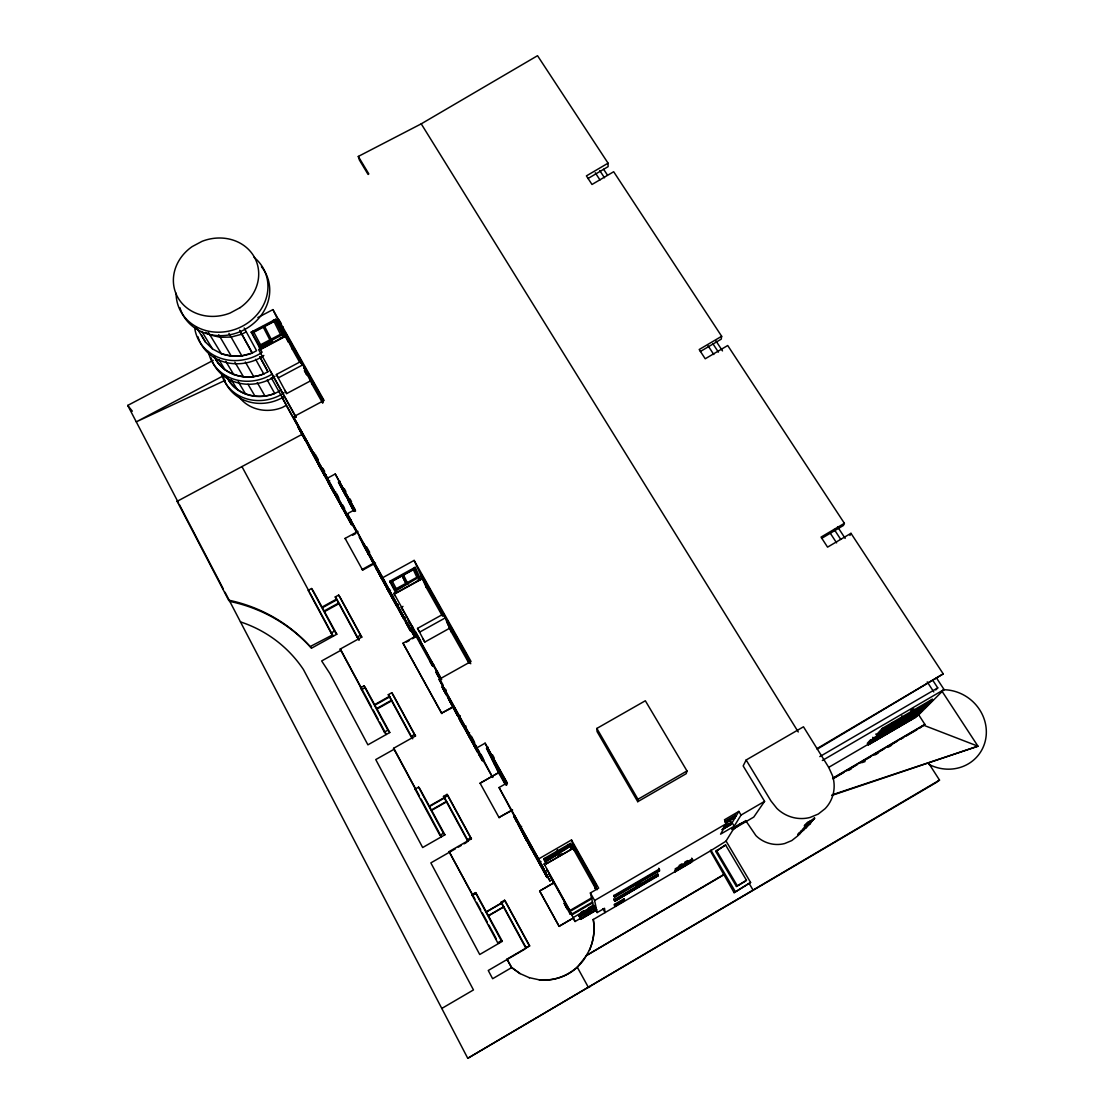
<?xml version="1.0" encoding="UTF-8"?>
<svg xmlns="http://www.w3.org/2000/svg" width="1114" height="1114" viewBox="0 0 1114 1114"><rect width="100%" height="100%" fill="white"/><g stroke="black" fill="none" stroke-linecap="round" stroke-linejoin="round"><path stroke-width="1.5" d="M623.227 901.31L623.269 900.446L616.167 905.431M624.021 899.903L624.077 898.747L614.413 904.401L614.914 906.295L624.467 900.711L624.077 898.747M637.737 801.69L637.96 799.281L596.839 728.431L645.34 700.762L686.99 770.958L686.224 773.673L637.737 801.69L597.076 731.592L596.839 728.431M368.107 174.48L359.362 159.943L358.304 156.433L421.231 123.849L537.533 55.7L608.063 163.173L586.41 175.887L591.994 184.478L613.675 171.737L721.663 336.289L721.231 339.157L700.33 351.509M655.714 877.205L655.909 876.509L617.114 899.764M657.051 872.304L657.26 871.552M614.274 900.404L657.817 874.156L658.026 875.966L614.761 901.254L614.246 899.611L657.817 874.156M627.572 888.471L658.945 870.159L659.237 869.115L614.106 895.461L614.134 896.31L624.592 890.211M613.647 895.447L614.636 897.188L659.446 871.023L658.736 868.238M689.357 861.233L690.276 862.821L692.17 858.936L675.446 868.725L674.959 871.9L691.432 862.278L692.643 859.743L691.71 858.142M674.959 871.9L675.906 869.533L692.643 859.743M676.268 871.009L677.089 868.962L691.307 860.662M721.663 336.289L699.188 349.518L705.218 358.778L727.721 345.521L844.398 523.315L843.409 525.488L821.589 538.396M849.94 535.444L850.971 533.314L943.224 673.886L817.425 749.04M746.143 759.999L770.999 801.008L776.904 808.43A34.59 33.225 42.3 0 0 810.17 817.425L818.275 814.056L825.14 808.653A34.59 33.225 42.3 0 0 832.59 775.873L828.691 767.337L803.473 726.788L746.143 759.999L743.163 765.931L764.58 801.342L753.76 817.091L733.625 828.844L725.924 841.237M710.356 850.915L726.105 841.126L750.599 882.455L734.126 892.676L710.356 850.915L593.261 919.51A51.328 49.824 -88 0 1 589.376 950.298M741.047 815.072L738.861 811.396L724.462 819.793L726.662 823.469L720.577 834.163L734.182 826.212L741.047 815.072L764.58 801.342M723.668 874.922L586.632 955.394L577.317 967.258A51.16 49.67 -88 0 1 549.648 979.833L539.427 979.874L529.136 977.646M725.298 822.104L734.544 816.715L735.407 815.253L735.073 817.606L725.827 822.995M729.726 825.14L730.241 824.263L722.192 829.526L729.726 825.14L728.709 823.427M722.178 829.693L730.923 824.597L731.731 823.232L730.7 821.519M725.311 826.713L732.107 822.745L738.861 811.396M715.773 851.402L725.59 844.983L746.45 880.213L745.628 881.077L736.451 886.479L715.773 851.402L725.59 844.983M732.371 829.874L735.101 828.287L736.883 825.46M738.471 824.444L737.036 826.713L736.674 826.101M803.194 829.095L797.986 835.319L810.755 822.717M799.49 834.108L807.622 824.527M809.265 823.204L805.923 827.744L804.28 829.039L803.667 828.273M805.213 827.02L805.84 827.786L810.296 823.399L814.39 817.746M870.647 739.71L867.333 743.303L868.335 744.89L915.513 717.346L922.086 710.788L921.557 709.994L873.362 738.109L867.834 744.096L870.535 742.523M932.237 699.286L882.372 728.347L876.44 734.767L925.219 706.318L932.237 699.286L932.766 700.107L925.734 707.139L876.969 735.588L875.924 733.959M736.451 886.479L746.45 880.213M868.335 744.89L873.877 738.916L922.086 710.788M876.969 735.588L882.901 729.183L932.766 700.107M888.276 726.885L886.229 729.057L886.744 729.879L892.913 723.348L892.37 722.526M877.15 739.599L882.288 734.14L874.532 738.666L869.547 744.041L877.15 739.599L876.147 738.025M886.09 730.116L891.604 724.267L883.583 728.946L878.222 734.697L886.09 730.116L885.059 728.486M734.126 892.676L750.599 882.455M898.121 721.148L896.004 723.362L896.519 724.184L902.897 717.527L901.825 715.87M886.619 734.084L891.938 728.514L884.196 733.04L879.016 738.512L886.619 734.084L885.602 732.497M935.774 689.928L937.751 687.909L933.003 680.626M891.2 730.45L915.012 716.567L921.557 709.994M798.975 833.314L801.008 831.267M914.914 717.555L920.791 711.679L893.832 727.414L888.471 732.998L914.914 717.555L913.912 715.996M925.135 707.334L931.429 701.04L903.538 717.305L897.8 723.278L925.135 707.334L924.091 705.719M814.334 818.609L810.922 822.021L810.282 821.199M828.593 767.421L918.702 714.812L944.073 689.538L936.47 677.911M918.702 714.812L924.857 724.351L919.858 727.999M284.056 392.671L282.942 393.576A41.942 38.015 -22.8 0 1 221.742 374.75M274.991 376.17L273.835 377.103A43.056 38.879 -22.6 0 1 211.061 357.859M263.837 355.45L262.653 356.396A44.463 39.937 -22.4 0 1 197.916 336.665M809.669 822.605L810.296 823.399L808.611 824.722L807.984 823.928M797.68 834.316L798.891 833.356M801.412 830.515L802.024 831.281L803.654 830L803.041 829.234M928.394 762.77L939.52 780.106L936.178 782.543L467.755 1058.3L224.986 592.175M816.785 748.733L943.224 673.886M588.624 987.505L590.002 986.684M587.983 178.532L608.105 166.654L608.063 163.173M844.398 523.315L821.046 537.101L827.563 547.141L850.971 533.314M467.755 1058.3L939.52 780.106M724.128 874.323L586.632 955.394M910.792 710.648L913.772 708.908M591.534 897.926L569.964 910.514L570.312 911.266L591.729 898.775M735.407 815.253L724.768 821.464L725.298 822.355L735.936 816.144M910.946 715.077L913.828 713.406M916.711 711.721L919.607 710.036M564.185 903.217L564.631 904.15L564.993 902.758L564.185 903.217L570.187 914.162L571.788 913.229M602.897 908.718L605.069 912.603L604.512 908.272L597.132 912.589L594.625 900.502L726.662 823.469M592.467 902.02L571.663 914.162L571.983 914.873L592.648 902.813M723.877 826.658L731.216 822.369L730.923 824.597M896.283 726.272L899.221 724.56M722.93 828.37L731.731 823.232M873.237 740.949L886.744 733.068L887.245 733.848L893.205 727.637L892.175 726.036M581.16 912.269L584.084 910.57M588.457 908.007L592.843 905.445M552.293 879.587L549.94 880.951L538.661 858.936L571.51 839.956L598.65 888.15L590.392 892.955L593.344 905.835L573.237 917.574L575.075 921.515L595.642 909.511M539.649 891.019L553.825 882.803L539.649 891.019L559.103 926.305L573.362 917.978L549.132 874.114L554.424 884.307M594.765 905.431L578.695 914.803L579.029 915.638L579.489 916.46L595.419 907.158M559.103 926.305L573.362 917.978M589.25 908.801L588.693 909.135M579.029 915.638L594.96 906.336M529.679 945.911L505.171 900.836L504.572 900.237L500.98 902.312L525.585 947.652L529.679 945.911L506.981 959.168L511.396 967.384L519.751 973.455L529.428 977.758M593.637 907.715L579.224 916.14L580.185 918.535M594.709 907.423L579.879 915.374M614.636 897.188L614.608 896.352L659.739 869.992M524.917 949.086L488.252 970.489L492.639 978.719L511.744 967.537L520.071 973.58M596.087 910.305L580.631 919.342L579.684 916.961L595.544 907.701M736.507 825.822L736.257 827.159M584.808 914.636L587.788 912.881M739.626 824.249L742.425 822.605M739.696 824.374L745.099 821.185M731.856 829.262L745.405 821.241M590.267 912.505L589.278 912.018L590.267 912.505L589.64 910.208M636.303 885.602L640.801 882.97M596.812 909.734L581.23 918.841L580.394 916.697M614.761 901.254L658.29 875.005M679.15 865.481L681.949 863.837M684.734 862.208L687.519 860.579M678.148 867.778L680.946 866.149M614.455 905.487L624.536 899.569M832.812 778.157L924.857 724.351M678.997 868.474L690.972 861.484L691.432 862.278M832.618 778.658L923.854 725.311L977.953 746.199L831.657 795.493M833.383 778.561L843.827 772.462M846.807 770.721L857.251 764.622M860.231 762.867L870.661 756.768M873.641 755.027L884.084 748.928M887.064 747.174L897.494 741.075M900.474 739.334L903.454 737.593M906.448 735.853L916.878 729.74M848.534 770.428L851.472 768.702M861.749 762.7L865.063 761.572M875.144 754.86L878.124 753.12M888.582 747.007L891.576 745.252M441.785 1008.449L473.464 989.928L303.44 669.542A138.415 128.82 -47 0 0 240.471 621.904M595.182 883.318L594.291 883.834L594.918 887.231L595.781 886.73M595.795 884.363L594.904 884.878L595.544 888.415L596.408 887.9L595.795 884.363L573.195 844.203L572.304 844.718L573.557 849.3L595.544 888.415M502.33 941.33L476.179 893.275L475.427 892.634L471.849 894.695L497.721 942.792L501.328 940.689L502.33 941.33L479.716 954.503L430.853 862.89L455.403 848.812M819.807 756.601L937.751 687.909M595.043 888.554L595.906 888.053M822.327 760.5L944.073 689.538M544.662 865.049L544.133 863.977L545.916 862.946L543.897 858.727M558.741 855.524L561.651 853.839M572.15 848.924L570.368 843.423L543.813 858.769L546.32 863.865L572.15 848.924L571.663 848.046L573.418 847.03L571.51 839.956M544.718 858.866L546.988 863.364L571.412 849.23L569.672 843.952M573.557 849.3L574.406 848.812L573.195 844.203M575.882 849.272L574.128 850.288L572.958 845.93L573.849 845.415M538.09 858.866L543.785 869.143L542.964 869.63L544.621 872.805L546.236 871.872M540.387 863.266L546.278 874.003L545.484 874.462L547.03 877.442L548.589 876.537M486.191 911.837L505.171 900.836M486.4 912.004L501.787 903.092L526.379 948.223L525.585 947.652M488.364 915.638L503.751 906.712M488.573 915.805L503.932 906.893M528.677 844.05L529.484 843.577L528.161 841.042M529.721 846.027L530.515 845.568M637.96 799.281L686.99 770.958M471.849 894.695L472.628 895.336L476.179 893.275M541.014 861.54L539.273 862.542L537.366 858.866L538.257 858.351L540.137 862.041M546.32 863.865L544.314 859.674L570.869 844.315M558.337 852.906L568.391 847.1L567.625 844.496M545.999 861.582L569.922 846.584L571.412 849.23M540.262 864.436L541.126 863.949L542.88 867.374L542.045 867.848L513.902 816.548L514.793 816.047L538.591 859.381M557.39 854.619L556.889 853.742L546.821 859.576L547.308 860.454L557.39 854.619L556.443 852.14M516.353 821.185L517.216 820.684M518.47 823.093L517.62 823.58L520.335 828.677M519.904 827.368L521.672 826.351M520.725 827.41L519.89 827.897L544.621 872.805M521.895 829.665L521.073 830.139L523.622 834.929M522.215 831.754L523.079 831.267M523.19 834.149L524.262 833.551M526.699 840.764L524.304 836.252L525.098 835.792M525.557 838.118L526.393 837.631M526.281 840.012L527.061 839.566M526.671 840.235L527.493 839.761M444.918 834.804L419.63 788.336L418.586 787.152L415.076 789.158L439.905 835.305L443.442 833.286L444.918 834.804L422.666 847.531L375.752 759.581L394.245 749.165L419.449 796.009M512.412 809.753L498.975 817.467L512.593 810.101M471.431 838.786L447.912 795.535L447.02 794.379L443.483 796.399L467.1 839.9L470.651 837.867L471.431 838.786L449.095 851.597L472.628 895.336M458.286 847.155L461.168 845.498M464.051 843.855L466.933 842.198M431.717 810.31L446.839 801.69L468.381 841.376L467.1 839.9M505.129 784.34L498.515 772.462L499.309 772.002M480.078 783.212L499.406 772.211L480.078 783.212L499.169 817.787M498.905 773.255L499.699 772.81M520.753 828.301L499.072 787.528L507.204 782.877L485.105 743.177L477.015 747.773L492.722 777.419M479.424 755.292L480.997 754.401L483.128 758.453M506.661 785.175L490.035 755.32L490.884 754.846L488.099 749.179M463.257 724.476L462.491 724.908L459.205 718.795L482.32 760.681L483.852 759.804M491.998 757.116L491.163 757.59L494.421 764.19L506.188 785.286M494.421 764.19L495.243 763.717L493.293 759.762M496.287 765.847L495.465 766.307L498.515 772.462M429.238 806.16L447.912 795.535M429.531 806.494L444.667 797.875L446.561 801.356L431.41 809.975M467.56 733.485L468.381 733.026M469.579 732.789L467.88 733.736L463.953 726.453M472.531 742.746L473.325 742.3M474.661 742.411L473.018 743.33L469.342 736.507M474.202 745.851L474.982 745.405L477.948 750.989L477.182 751.421M474.745 746.533L476.36 745.614M448.998 697.824L448.176 698.297L477.822 752.298L479.41 751.393M490.035 755.32L486.539 748.26L488.28 747.257M415.522 735.95L392.922 694.384L391.766 692.741L388.285 694.69L410.969 736.479L414.464 734.502L415.522 735.95L393.534 748.33L416.135 790.327L415.076 789.158M458.16 714.965L457.381 715.411L453.871 708.894L454.679 708.434L457.464 713.656M458.578 716.734L460.305 715.745M462.24 723.557L463.09 723.083M464.343 724.629L462.825 725.493L459.887 720.034M464.148 727.108L466.084 726.147M446.923 693.938L446.073 694.412L442.063 686.934L442.926 686.447L468.729 733.263M389.789 732.525L365.308 687.547L364.013 685.876L360.56 687.798L384.4 732.135L387.881 730.171L389.789 732.525L367.899 744.834L329.828 673.469L321.654 660.95L341.009 650.228L371.505 706.903M451.922 705.259L452.73 704.8M416.65 635.621L403.017 643.196L441.59 713.155L452.618 706.958M441.59 713.155L454.261 706.666M413.085 627.224L411.539 628.087L432.399 665.768L433.931 664.919M374.541 704.675L389.454 696.32M374.917 705.148L389.816 696.821L412.681 738.777L410.969 736.479M436.772 671.714L438.22 674.457L437.454 674.889L435.992 672.146L437.537 671.269M467.643 656.731L466.78 657.204L469.3 663.15M376.727 708.504L391.627 700.163M377.103 708.977L391.989 700.65M447.299 694.718L439.083 679.373L471.041 661.479L414.13 560.398L382.701 577.693L414.492 636.637L411.136 630.58M422.749 638.406L424.796 642.068L450.153 627.948M451.045 631.457L451.866 630.997L447.438 620.79L446.589 621.264L451.045 631.457L468.897 663.164M453.189 631.29L451.504 632.223L447.271 622.517L448.12 622.044M360.56 687.798L361.869 689.469L365.308 687.547M432.441 662.092L430.895 662.969L432.399 665.768M405.997 622.796L406.763 622.364L411.038 630.301M441.367 610.054L440.517 610.528L442.94 615.75M440.977 611.28L441.826 610.806L421.524 574.754L420.674 575.214L442.258 613.925M409.59 629.466L411.094 628.63M387.575 587.76L386.809 588.178L410.286 630.719L411.79 629.883M424.796 642.068L417.541 628.38L443.581 613.925L449.513 626.486M413.183 631.151L413.948 630.719M445.684 617.671L419.63 632.139L417.541 628.38M406.387 642.11L409.409 640.425M412.431 638.74L415.466 637.055M336.804 634.228L313.09 590.657L311.558 588.526L308.16 590.392L331.081 633.017L334.506 631.123L336.804 634.228L311.377 648.278M302.284 434.237L177.154 501.328L228.621 600.154A172.879 160.722 -48 0 1 310.124 646.58L332.529 634.938L309.706 592.523M398.074 604.331L396.459 605.208L391.306 595.712M396.278 605.445L397.03 605.041M398.032 605.055L396.528 605.891L391.474 596.603M402.781 609.999L401.346 607.325L402.976 606.42M399.021 609.915L399.815 609.483L397.364 605.055M361.785 637.124L340.062 597.174L338.656 595.071L335.244 596.951L357.037 637.111L360.49 635.203L361.785 637.124L340.16 649.1L361.869 689.469M377.298 568.753L376.49 569.184L403.602 618.381L405.148 617.518M321.96 607.13L336.651 599.04M322.419 607.743L337.082 599.68L338.837 602.897L324.16 610.973M381.601 578.403L382.408 577.971M324.606 611.586L339.255 603.523L359.154 640.174L357.037 637.111M383.592 581.466L384.441 580.993L363.415 543.089L362.565 543.548L368.483 554.396M384.219 583.416L385.096 582.956L379.442 572.485M389.663 581.327L415.09 567.318L415.55 568.126L390.109 582.135L389.663 581.327L395.985 593.247L420.744 579.586L415.09 567.318M414.519 567.987L414.965 568.794L390.958 582.009L390.513 581.202M390.499 590.225L388.842 591.144L383.327 581.007M389.176 592.356L389.956 591.938M401.834 575.242L405.844 583.374L396.194 588.707L396.626 589.501L406.29 584.168L402.293 576.035M407.223 582.622L416.873 577.303L413.071 569.059M414.311 567.917L418.613 577.331L395.651 591.019L396.542 592.62L419.95 579.698L414.965 568.794M421.357 576.481L422.206 576.008M395.442 596.227L393.91 593.358L395.54 592.467L395.985 593.247M417.388 580.408L421.983 577.874M389.023 589.654L392.379 595.725L391.571 596.171L362.565 543.548M391.724 597.034L392.476 596.617M393.2 596.352L391.71 597.174L386.809 588.178M367.954 553.24L369.639 552.321L366.562 546.779M368.247 553.992L369.068 553.547M373.705 563.127L362.217 569.421L362.621 570.131L375.529 563.043M373.51 563.503L374.332 563.043M376.407 568.836L377.228 568.377M214.125 356.48C223.134 376.212 249.954 382.575 267.987 371.658L259.938 356.884M362.621 570.131L345.103 538.396L357.97 531.378M352.678 535.249L355.533 533.69M196.468 327.446L205.491 342.123L212.509 348.919L221.352 353.653A40.842 36.665 -22.3 0 0 252.335 353.013L256.568 350.715L244.189 327.989M344.658 508.444L343.126 509.265L315.123 458.453L315.903 458.035M379.303 573L347.262 513.791L355.046 509.558L335.244 473.979L327.502 478.171L293.483 416.817L324.077 400.455L272.93 309.608L257.863 317.532M346.12 514.779L347.638 513.958M346.12 514.933L347.596 514.125M346.858 516.269L347.596 515.866L351.481 522.87M347.039 516.59L348.515 515.782M335.119 491.636L333.657 492.43L327.767 481.652L351.523 524.68L352.261 524.276M241.905 334.172L246.264 331.805M354.336 511.368L338.503 482.209L340.174 481.304M332.501 489.909L333.281 489.492M333.49 492.137L334.228 491.747M334.186 492.861L335.76 492.012M337.389 498.724L338.935 497.874M345.549 495.619L346.37 495.173L348.028 498.167M338.336 500.618L339.088 500.214M348.64 499.504L347.833 499.935L353.695 511.089M341.19 505.895L342.694 505.074M341.371 506.202L342.875 505.394M342.123 507.566L343.627 506.759M342.36 507.887L343.892 507.051M318.103 463.313L318.924 462.867L325.469 474.912L324.647 475.344M319.272 464.246L318.507 464.663L324.745 476.11L326.263 475.288M319.565 466.181L320.386 465.749M323.032 472.545L323.84 472.099L319.829 464.886M324.592 475.831L326.11 475.01M329.674 480.733L328.059 481.61L298.079 427.205L298.9 426.759L318.924 462.867M329.257 483.963L330.036 483.532M309.427 446.115L308.62 446.547L315.276 458.717M312.923 453.969L314.58 453.078M305.013 439.919L305.821 439.487M284.822 390.262L286.66 393.576L311.001 380.612M312.547 383.355L311.753 383.787L322.726 403.24M313.702 383.453L312.087 384.316L304.011 367.857L304.832 367.411L323.436 400.469L322.614 400.915M322.266 400.344L323.088 399.912M299.541 358.067L298.719 358.499L301.1 363.261M298.956 358.861L299.763 358.429L284.711 331.68L283.903 332.111L301.866 364.375M286.66 393.576L276.383 374.485L301.351 361.228L311.85 381.907M303.245 364.598L278.277 377.869L276.383 374.485M304.707 369.138L305.528 368.706M281.048 390.067C263.753 401.639 236.697 396.96 227.214 377.507M251.583 331.944L261.038 348.793L283.513 336.915L275.019 320.052M260.579 349.518L284.349 336.943L275.604 319.286L251.207 332.139L260.579 349.518L260.175 348.807M223.942 375.474L136.284 421.844L225.195 380.334M284.53 335.008L288.568 342.263L289.362 341.845L278.068 319.885M293.915 348.292L292.3 349.142L272.93 309.608M254.814 330.788L260.23 327.934M286.117 334.172L284.502 335.036L277.261 320.317L278.89 319.467M177.154 501.328L178.477 502.86L127.72 405.426L213.206 360.351M288.568 342.263L281.41 327.683L283.026 326.82M271.148 339.199L280.408 334.297L273.348 320.094M270.215 340.606L269.825 339.895L260.551 344.783L260.941 345.507L270.215 340.606L262.946 326.513M284.516 333.239L285.323 332.821M264.631 326.458L272.136 341.065L260.23 347.345L261.038 348.793M272.248 342.43L258.615 349.629L296.046 417.054M279.503 338.6L282.496 337.013M285.56 335.398L283.959 336.247L284.349 336.943M811.549 820.781L807.692 822.397L804.224 825.906L808.012 824.332L814.821 818.205L808.068 822.285L804.754 825.627L808.096 824.235M832.242 794.811L977.953 746.199L941.762 690.847M241.752 334.214L231.099 337.055L220.224 337.291L209.892 334.896M221.199 353.709L231.252 356.048L241.835 355.839L252.182 353.068L239.649 330.426M539.176 979.763L549.425 979.721A51.328 49.824 -88 0 0 584.126 959.349L589.334 950.228A51.383 49.879 -88 0 0 593.233 919.412L593.261 919.51M506.981 959.168L511.744 967.537M205.505 332.418L210.045 334.841M497.721 942.792L498.766 943.405M809.488 822.786L810.296 823.399M805.812 826.268L806.592 826.866M805.144 827.145L805.923 827.744L805.311 826.964M802.874 829.415L803.654 830M799.448 832.631L800.214 833.216M500.98 902.312L501.787 903.092M449.095 851.597L475.024 899.276M439.905 835.305L441.409 836.823L421.078 799.03M228.621 600.154L229.804 601.407A172.336 160.249 -48 0 1 311.071 647.707L310.541 647.081M393.534 748.33L394.245 749.165M384.4 732.135L386.335 734.46L379.749 722.206M127.72 405.426L132.371 411.205M443.483 796.399L444.667 797.875M809.349 822.87L809.989 823.664M803.96 828.008L804.587 828.774M802.748 829.498L803.347 830.264M801.509 830.473L802.108 831.239M340.16 649.1L341.009 650.228M331.081 633.017L333.406 636.094M388.285 694.69L389.816 696.821M335.244 596.951L337.082 599.68M603.607 169.244L607.409 175.051M715.829 340.731L722.485 350.91M837.561 526.769L845.164 538.382M599.764 170.553L604.484 177.794M712.779 343.544L718.405 352.149M834.205 529.401L840.75 539.427M595.28 172.781L599.959 179.953M708.128 345.855L713.796 354.544M830.014 532.784L836.6 542.894M927.224 681.893L933.797 691.947M925.219 706.318L925.734 707.139M915.012 716.567L915.513 717.346M882.372 728.347L882.901 729.183M872.847 737.301L873.877 738.916M259.339 347.791L262.096 352.205L260.899 353.166A44.671 40.104 -22.3 0 1 194.63 327.46M421.231 123.849L798.265 731.982M201.857 331.457L212.509 348.919M218.859 359.627L225.167 369.973M231.364 379.846L237.282 389.566M358.304 156.433L368.831 173.937M208.374 332.362L221.352 353.653M225.808 361.368L233.745 374.583M238.159 381.629L245.609 394.05M745.656 820.531L755.933 835.639A30.05 28.964 46.9 0 0 784.743 843.521L791.789 840.569L797.749 835.862A30.05 28.964 46.9 0 0 800.646 832.325M734.544 816.715L735.073 817.606M732.107 822.745L734.182 826.212M734.641 827.507L735.101 828.287M749.318 883.722L753.064 890.058M716.399 850.358L737.217 885.644M710.843 850.052L735.254 891.492M218.748 334.771L231.252 356.048M234.887 362.217L243.493 376.866M248.018 384.274L255.064 396.278M675.446 868.725L675.906 869.533M403.017 643.196L441.868 713.642M658.945 870.159L659.446 871.023M657.538 875.131L658.026 875.966M345.103 538.396L345.535 539.148M228.941 333.281L241.835 355.839M245.358 362.008L253.741 376.657M257.278 382.575L265.007 396.083M614.106 895.461L614.608 896.352M613.772 898.761L614.733 900.46M614.413 904.401L614.914 906.295M226.936 376.518L230.668 383.119M279.711 320.929L281.369 323.882M447.438 620.79L468.131 657.538L467.267 658.012L469.245 662.677M294.166 348.598L297.995 355.547M314.97 385.541L317.323 389.733M318.66 392.253L320.303 395.192M432.803 595.071L427.873 586.298L426.189 587.231L414.13 560.398M434.014 597.048L436.312 601.142M454.025 632.78L457.381 638.74M459.052 641.72L460.736 644.7M277.261 320.317L281.369 327.711M304.011 367.857L323.199 402.279M446.589 621.264L468.688 660.881M572.304 844.718L596.408 887.9M595.419 886.772L597.09 889.738M275.604 319.286L276.007 320.01L251.611 332.863L251.207 332.139M292.077 348.793L299.666 362.245M304.345 370.628L306.81 374.986L304.665 370.586M425.757 586.507L442.355 615.958M275.116 320.052L275.534 320.776L252.502 332.905L252.098 332.167M420.312 578.793L420.744 579.586M283.513 336.915L282.302 334.771L271.732 340.355L272.136 341.065M418.613 577.331L419.95 579.698M214.529 356.577L218.358 363.359M201.55 335.147L205.491 342.123M590.392 892.955L594.625 900.502M593.344 905.835L597.132 912.589M588.958 908.592L589.417 909.414M405.844 583.374L406.29 584.168M344.24 488.6L345.869 491.525M349.921 498.821L351.551 501.732M492.444 754.749L494.115 757.743M339.338 481.749L355.589 510.95M487.403 747.759L507.399 783.685M349.685 501.147L353.834 508.597M493.683 760.138L497.652 766.989M497.874 767.671L502.901 776.709M503.57 777.628L506.257 782.738M338.503 482.209L354.753 511.41M486.539 748.26L506.689 784.298M578.57 914.817L579.489 916.46M578.765 915.318L579.684 916.961M579.74 917.741L580.631 919.342M544.593 858.448L546.988 863.364M543.813 858.769L544.314 859.674M415.606 631.777L420.66 640.87M393.91 593.358L441.604 679.289M544.133 863.977L570.312 911.266M269.964 370.6L295.906 417.346M401.346 607.325L441.492 679.651M571.983 914.873L546.709 869.226L547.211 870.229M440.977 679.248L408.309 620.373L413.976 631.011M420.438 642.848L422.053 645.758L420.424 642.694M426.063 652.985L427.706 655.937M431.786 663.303L433.43 666.256M573.056 917.866L575.075 921.515M315.318 454.415L318.284 459.748M565.801 905.738L567.444 908.69M435.992 672.146L443.149 685.166M336.498 493.474L338.127 496.412M565.439 905.947L567.082 908.899M347.262 513.791L382.701 577.693M439.083 679.373L477.015 747.773M499.072 787.528L538.661 858.936M325.511 475.121L328.867 481.178M465.582 727.734L473.84 742.871M317.56 461.029L329.159 482.07M330.802 485.036L338.155 498.306M380.891 575.353L382.575 578.403M386.53 585.407L394.899 600.641M453.551 706.262L455.166 709.2M457.938 714.311L462.004 721.649M465.262 727.526L478.616 751.839M528.036 840.61L529.693 843.577M533.202 850.052L536.461 855.928M309.051 446.073L271.273 377.702M310.75 449.109L315.805 458.23M317.49 461.28L322.545 470.4M325.344 475.413L329.396 482.71M346.872 514.362L330.914 485.579L335.843 494.783M386.642 585.964L391.668 595.141M392.212 596.338L402.808 615.443L394.328 600.279M403.393 616.307L408.573 625.845M459.01 716.483L464.065 725.59M465.749 728.626L483.086 760.235L480.218 754.846M524.778 835.11L526.351 837.937M528.189 841.376L529.735 844.175M530.32 845.094L532.005 848.13M533.676 851.152L538.716 860.231M286.075 405.134L308.996 446.338M310.667 449.374L322.419 470.554M324.09 473.589L329.131 482.668M337.514 497.805L345.911 512.941M347.596 515.963L356.814 532.617M359.335 537.157L362.691 543.214L359.488 537.157M384.26 582.107L385.931 585.129M387.616 588.164L391.822 595.739M404.41 618.451L409.451 627.544M464.524 726.885L469.467 735.797M471.111 738.777L492.527 777.391M522.41 831.309L527.423 840.332M534.929 853.867L537.421 858.379M542.434 867.402L544.105 870.41M545.763 873.418L549.94 880.951M442.063 686.934L469.718 737.176L471.403 736.229L474.007 741.172M524.304 836.252L547.03 877.442M239.802 330.371L252.335 353.013M267.221 379.916L274.726 393.479A38.349 34.757 -22.7 0 1 226.769 376.602M255.621 359.265L263.767 373.984M539.789 891.228L559.2 926.458M577.317 967.258L588.303 987.213M281.745 396.904L286.312 405.287L282.441 407.418A37.486 34.088 -22.9 0 1 239.329 397.252M299.443 429.043L303.217 435.95M312.755 453.69L351.523 524.68M259.813 356.981L267.861 371.742M298.079 427.205L305.152 440.169M327.502 478.171L357.023 532.631M367.704 552.822L373.747 563.921M376.17 568.405L381.851 578.834M384.065 582.97L389.427 592.787M293.483 416.817L299.151 427.261M300.766 430.241L308.063 443.664M315.359 457.074L322.642 470.498M325.385 474.968L329.271 482.111M330.955 485.746L338.364 498.863M342.123 505.798L343.697 508.68M371.199 559.423L376.727 569.602M379.261 574.267L384.455 583.833M338.656 595.071L360.49 635.203M391.766 692.741L414.464 734.502M447.02 794.379L470.651 837.867M504.572 900.237L529.192 945.535M323.018 468.451L324.647 471.459M349.935 518.205L351.467 521.046M364.222 544.579L368.261 552.043M368.79 552.781L371.965 558.643M387.533 587.44L390.666 593.484M393.994 599.416L396.278 603.635M380.946 576.035L382.603 579.071M398.756 609.455L403.602 618.381M405.733 622.322L410.286 630.719M442.829 688.341L446.422 695.025M448.9 699.634L452.256 705.872M454.582 710.175L457.715 716.01M384.441 580.993L389.663 590.685M392.379 595.725L397.266 604.777M399.815 609.483L404.382 617.95M311.558 588.526L334.506 631.123M364.013 685.876L387.881 730.171M418.586 787.152L443.442 833.286M475.427 892.634L501.328 940.689M373.148 709.952L378.092 719.143M476.653 902.326L480.747 909.929M482.39 912.979L487.305 922.1M488.935 925.149L496.315 938.837M241.947 466.585L308.884 591.005M474.369 745.879L477.822 752.298M479.062 754.638L482.32 760.681M458.202 716.065L462.616 724.225M463.772 726.467L467.922 734.126M468.98 736.159L472.893 743.386M473.84 745.21L477.544 752.047M253.059 330.774L260.941 345.507M411.539 628.087L414.408 633.337M457.951 714.659L459.595 717.722M461.238 720.8L462.881 723.863M437.551 674.959L438.707 677.145M429.642 660.699L430.853 662.983M431.675 662.524L433.165 665.35M445.461 689.065L446.352 690.75M513.902 816.548L516.799 821.993M339.798 484.562L346.106 496.566M349.072 502.205L353.486 510.63M390.847 581.898L396.542 592.62M519.444 826.532L522.675 832.576M522.953 833.216L526.003 838.926M526.226 839.441L529.122 844.83M529.289 845.248L532.019 850.358M335.244 473.979L344.017 490.745M345.618 493.794L353.751 509.265M392.434 581.466L396.626 589.501M514.793 816.047L516.604 819.528M522.591 831.002L523.998 833.69M536.864 857.975L538.591 861.289M539.775 863.573L541.39 866.664M542.49 868.781L543.994 871.663M545.024 873.654L546.417 876.342M179.27 504.405L223.385 589.097M543.785 869.143L545.428 872.346M546.278 874.003L547.809 876.996M487.751 750.46L490.856 756.768M492.318 759.72L495.229 765.596M496.593 768.354L499.295 773.84M485.105 743.177L499.908 773.325M284.711 331.68L290.643 343.822M403.24 574.462L408.044 584.182M299.763 358.429L306.183 371.63M564.965 904.652L565.313 905.362M301.351 361.228L308.439 375.85M570.187 914.162L570.591 912.839L570.981 913.689M546.208 858.059L547.308 860.454M421.524 574.754L426.578 586.048M441.826 610.806L444.43 616.78M443.581 613.925L446.811 621.334M468.117 657.511L470.735 663.749M557.404 850.414L558.448 853.213M557.362 849.843L558.936 854.09M589.083 910.542L589.724 912.812M570.368 843.423L571.663 848.046M263.879 373.886A39.561 35.676 -22.5 0 1 214.473 356.564M283.151 397.238A41.747 37.862 -22.8 0 1 223.552 377.674M272.192 374.067A43.265 39.032 -22.6 0 1 208.318 351.439M261.442 266.706A46.37 41.371 -22.1 0 1 243.353 330.204A46.37 41.371 -22.1 0 1 179.883 307.603M254.089 257.348A46.607 41.552 -22.1 0 1 239.844 327.46A46.607 41.552 -22.1 0 1 176.109 293.191M943.307 689.733A41.441 38.739 36.7 0 1 985.653 739.264A41.441 38.739 36.7 0 1 928.839 764.357M726.551 821.784L726.036 822.703L734.391 817.216L726.551 821.784M883.026 732.469L877.289 738.582L877.79 739.362L883.541 733.277L883.026 732.469M893.567 723.125L888.025 728.988L895.879 724.406L901.588 718.446L893.567 723.125M240.192 307.603L230.194 313.006A43.307 38.503 -21.9 0 1 177.92 297.605A43.307 38.503 -21.9 0 1 192.165 246.598L202.052 241.334A43.307 38.503 -21.9 0 1 254.131 256.735A43.307 38.503 -21.9 0 1 240.192 307.603"/></g></svg>
